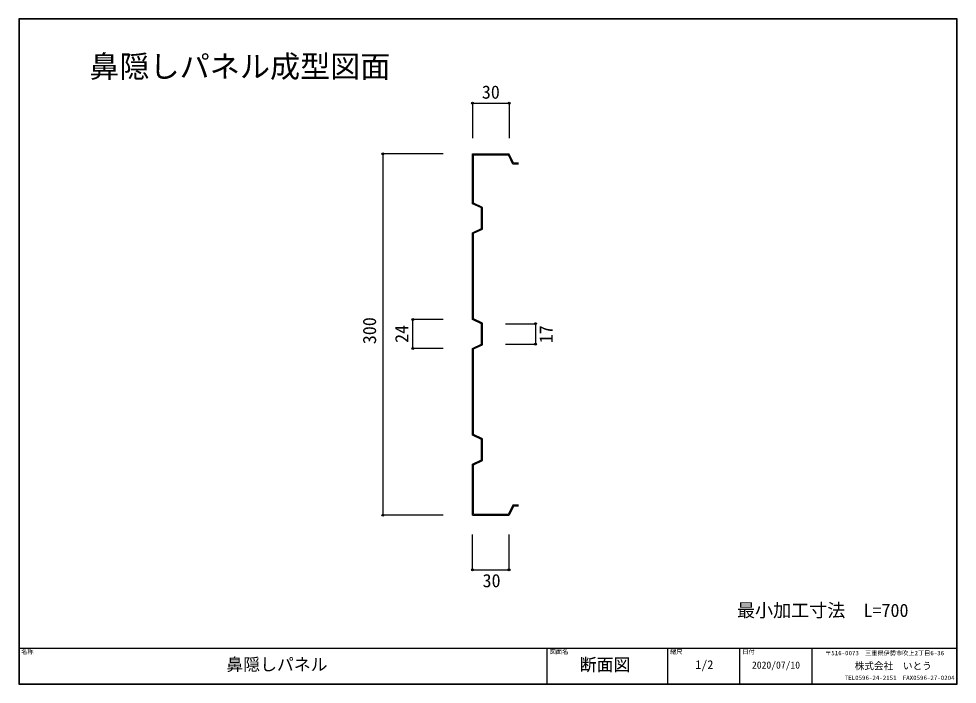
# Model space of a CAD drawing. Units: millimetres, scale not verified. Extents: x -388 to 391, y -280 to 272.
import ezdxf
from ezdxf.enums import TextEntityAlignment as Align

# ---------------------------------------------------------------- set-up
doc = ezdxf.new("R2010")
doc.units = ezdxf.units.MM
doc.header["$LTSCALE"] = 2
doc.layers.add('0-0', color=7, linetype='Continuous')
doc.layers.add('8-0', color=7, linetype='Continuous')
doc.styles.add('ＭＳ ゴシック', font='')
doc.styles.get('ＭＳ ゴシック').set_extended_font_data('MS Gothic')

msp = doc.modelspace()

# ---------------------------------------------------------------- linework, layer by layer
at = {"layer": '0-0'}
for p, q in [((-11.752, 202.489), (18.739, 202.489)), ((-11.752, 202.489), (-11.752, 173.362)), ((18.739, 202.489), (18.739, 173.362)), ((-36.1, 160.401), (-86.1, 160.401)), ((-86.1, 160.401), (-86.1, -139.599)), ((-10.953, 159.401), (18.248, 159.401)), ((-10.953, 119.42), (-10.953, 159.401)), ((21.748, 151.901), (18.248, 159.401)), ((22.257, 152.701), (18.757, 160.201)), ((26.421, 151.901), (21.748, 151.901)), ((26.421, 152.701), (22.257, 152.701)), ((-11.752, 22.91), (-11.752, 94.91)), ((-36.1, 22.91), (-61.1, 22.91)), ((-61.1, -1.09), (-61.1, 22.91)), ((15.747, 19.41), (40.748, 19.41)), ((40.748, 19.41), (40.748, 2.41)), ((-11.752, -1.09), (-4.252, 2.41)), ((15.747, 2.41), (40.748, 2.41)), ((-36.1, -1.09), (-61.1, -1.09)), ((-11.752, -73.09), (-11.752, -1.09)), ((-11.752, -139.599), (-11.752, -97.09)), ((-10.953, -138.599), (-10.953, -97.599)), ((21.748, -131.099), (18.248, -138.599)), ((22.257, -131.899), (18.664, -139.599)), ((26.421, -131.099), (21.748, -131.099)), ((26.421, -131.899), (22.257, -131.899)), ((-11.752, -139.599), (18.664, -139.599)), ((-10.953, -138.599), (18.248, -138.599)), ((-11.752, -184.729), (-11.752, -155.602)), ((18.664, -184.729), (18.664, -155.602)), ((-11.752, -184.729), (18.664, -184.729))]:
    msp.add_line(p, q, dxfattribs=at)
for points in [[(-11.752, 118.91), (-11.752, 160.401), (18.739, 160.401)], [(-11.752, 94.91), (-4.252, 98.41), (-4.252, 115.41), (-11.752, 118.91)], [(-10.953, -1.599), (-3.452, 1.901), (-3.452, 19.92), (-10.953, 23.42), (-10.953, 94.401), (-3.452, 97.901), (-3.452, 115.92), (-10.953, 119.42)], [(-4.252, 2.41), (-4.252, 19.41), (-11.752, 22.91)], [(-10.953, -97.599), (-3.452, -94.099), (-3.452, -76.08), (-10.953, -72.58), (-10.953, -1.599)], [(-11.752, -97.09), (-4.252, -93.59), (-4.252, -76.59), (-11.752, -73.09)], [(-36.1, -139.599), (-61.1, -139.599), (-86.1, -139.599)]]:
    msp.add_lwpolyline(points, dxfattribs=at)
for centre in [(-11.752, 202.489), (18.739, 202.489), (-86.1, 160.401), (-61.1, 22.91), (40.748, 19.41), (40.748, 2.41), (-61.1, -1.09), (-86.1, -139.599), (-11.752, -184.729), (18.664, -184.729)]:
    msp.add_circle(centre, 0.8, dxfattribs=at)
at = {"layer": '8-0'}
for p, q in [((-388.366, 272.402), (-388.366, -279.749)), ((390.812, 272.402), (-388.366, 272.402)), ((390.612, 272.202), (-388.166, 272.202)), ((-387.966, 272.002), (-387.966, -279.349)), ((390.612, -279.549), (390.612, 272.202)), ((390.812, -279.749), (390.812, 272.402)), ((-387.966, -249.749), (390.412, -249.749)), ((50.412, -279.349), (50.412, -249.749)), ((150.412, -279.349), (150.412, -249.749)), ((210.412, -279.349), (210.412, -249.749)), ((270.412, -279.349), (270.412, -249.749)), ((-388.366, -279.749), (390.812, -279.749)), ((-387.966, -279.349), (390.412, -279.349))]:
    msp.add_line(p, q, dxfattribs=at)
for points in [[(-388.166, 272.202), (-388.166, -279.549), (390.612, -279.549)], [(390.412, -279.349), (390.412, 272.002), (-387.966, 272.002)]]:
    msp.add_lwpolyline(points, dxfattribs=at)

# ---------------------------------------------------------------- texts
at = {"layer": '0-0', "style": 'ＭＳ ゴシック'}
for s, height, p in [('鼻隠しパネル成型図面', 18.33, (-329.79, 218.178)), ('30', 11, (-3.911, 202.79)), ('30', 11, (-3.307, -202.584)), ('最小加工寸法\u3000L=700', 11, (207.912, -227.249))]:
    msp.add_text(s, height=height, dxfattribs=at).set_placement(p, align=Align.BOTTOM_LEFT)
for s, p in [('300', (-88.386, 2.356)), ('24', (-61.632, 3.426)), ('17', (58.229, 3.159))]:
    msp.add_text(s, height=11, rotation=90, dxfattribs=at).set_placement(p, align=Align.BOTTOM_LEFT)
at = {"layer": '8-0', "style": 'ＭＳ ゴシック'}
for s, height, p in [('名称', 3.666, (-386.366, -255.749)), ('鼻隠しパネル', 10.26, (-215.977, -271.549)), ('図面名', 3.666, (52.412, -255.749)), ('断面図', 10.26, (77.412, -271.549)), ('断面図', 10.26, (77.412, -271.749)), ('縮尺', 3.666, (152.412, -255.749)), ('日付', 3.666, (212.412, -255.749)), ('〒516-0073\u3000三重県伊勢市吹上2丁目6-36', 3.666, (281.087, -256.841)), ('1/2', 7.331, (173.37, -269.382)), ('2020/07/10', 5.865, (220.412, -268.549)), ('株式会社\u3000いとう', 5.865, (305.686, -269.247)), ('TEL0596-24-2151\u3000FAX0596-27-0204', 3.666, (297.435, -277.326))]:
    msp.add_text(s, height=height, dxfattribs=at).set_placement(p, align=Align.BOTTOM_LEFT)

doc.saveas('drawing.dxf')
